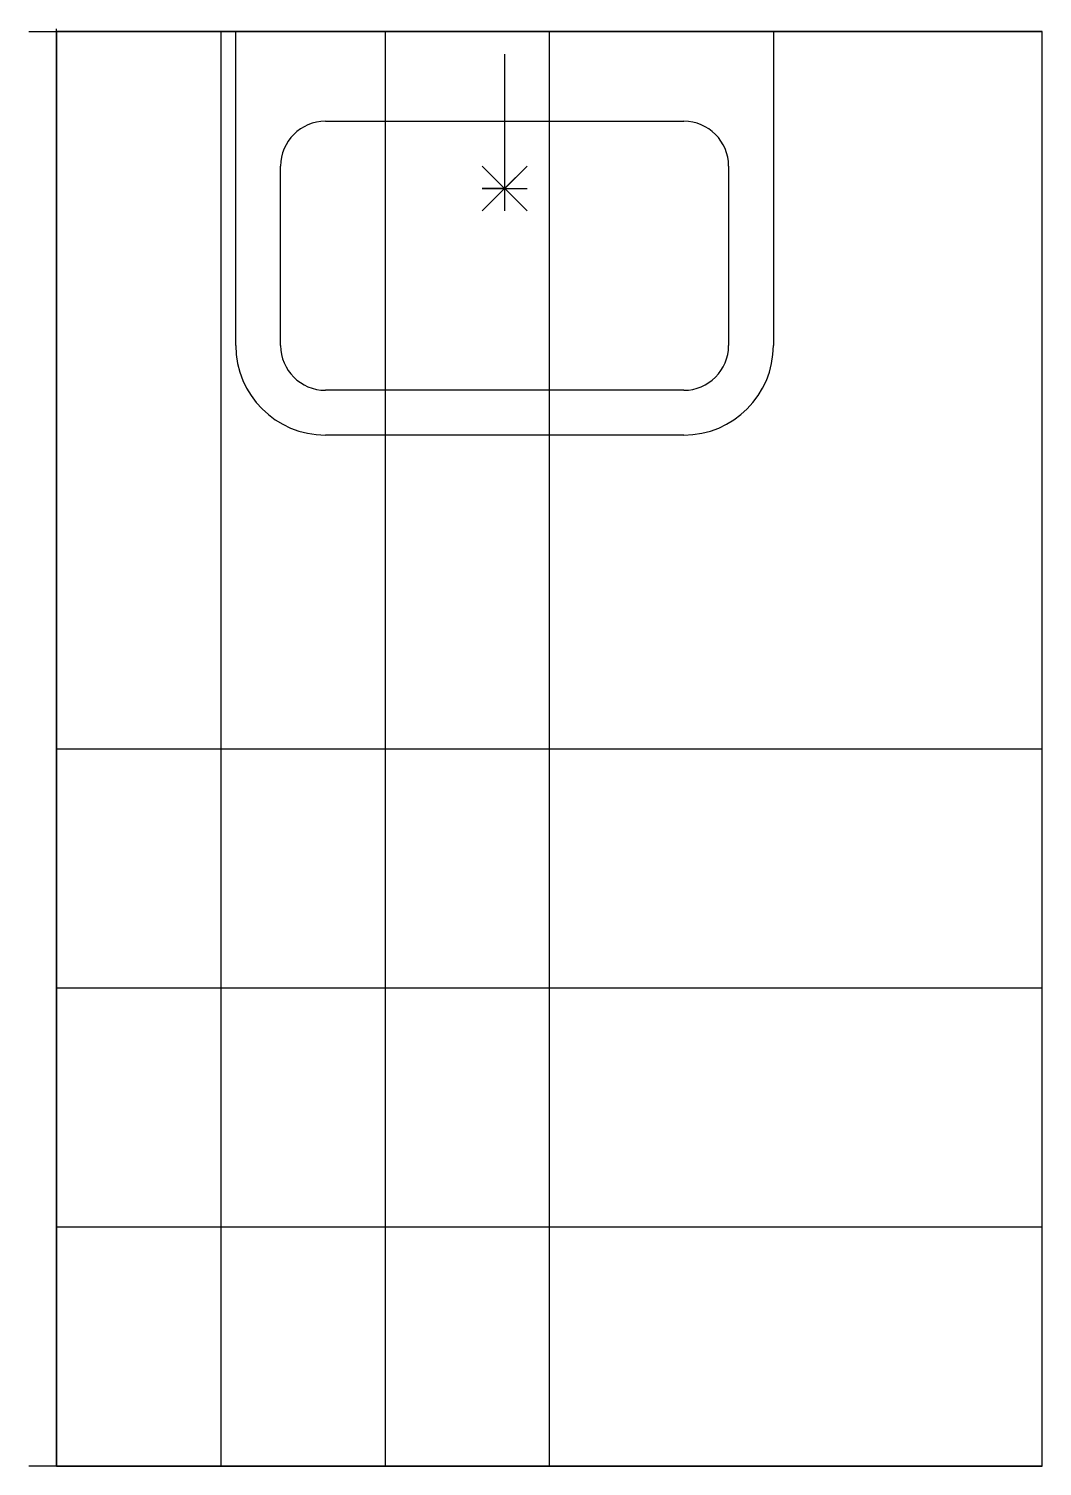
# Model space of a CAD drawing. Extents: x -31 to 1100, y -1600 to 3.
import ezdxf

# ---------------------------------------------------------------- set-up
doc = ezdxf.new("R2010")
doc.units = 0
doc.layers.get('0').update_dxf_attribs({"linetype": 'CONTINUOUS'})

msp = doc.modelspace()

# ---------------------------------------------------------------- linework, layer by layer
at = {"linetype": 'CONTINUOUS'}
for p, q in [((-31.07, 0), (1100, 0)), ((0, -1600), (0, 3.19)), ((1100, 0), (0, 0)), ((0, -1600), (0, 0)), ((0, 0), (0, -1600)), ((1100, 0), (0, 0)), ((183.33, 0), (183.33, -1600)), ((200, -350), (200, 0)), ((200, 0), (800, 0)), ((366.67, 0), (366.67, -1600)), ((550, -1600), (550, 0)), ((800, 0), (800, -350)), ((1100, -1600), (1100, 0)), ((1100, -1600), (1100, 0)), ((500, -25), (500, -200)), ((300, -100), (700, -100)), ((250, -200), (250, -150)), ((475, -150), (525, -200)), ((525, -150), (475, -200)), ((500, -175), (525, -150)), ((750, -150), (750, -350)), ((500, -175), (475, -175)), ((475, -175), (525, -175)), ((250, -350), (250, -200)), ((700, -400), (300, -400)), ((700, -450), (300, -450)), ((0, -800), (1100, -800)), ((1100, -1066.67), (0, -1066.67)), ((1100, -1333.33), (0, -1333.33)), ((1100, -1600), (-31.07, -1600)), ((1100, -1600), (0, -1600)), ((0, -1600), (1100, -1600))]:
    msp.add_line(p, q, dxfattribs=at)
for centre, radius, start, end in [((300, -150), 50, 90, 180), ((700, -150), 50, 0, 90), ((300, -350), 100, 180, 270), ((300, -350), 50, 180, 270), ((700, -350), 100, 270, 0), ((700, -350), 50, 270, 0)]:
    msp.add_arc(centre, radius, start, end, dxfattribs=at)

doc.saveas('drawing.dxf')
